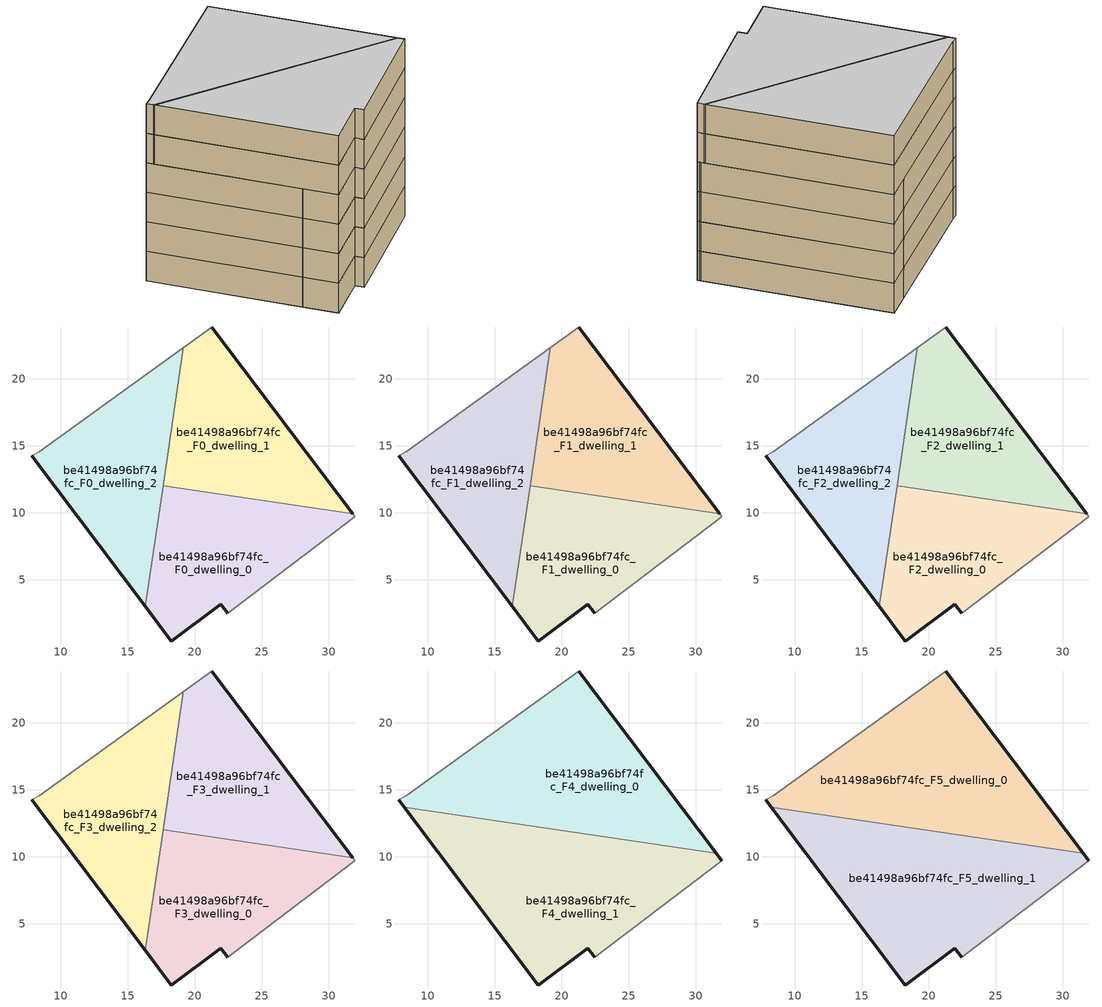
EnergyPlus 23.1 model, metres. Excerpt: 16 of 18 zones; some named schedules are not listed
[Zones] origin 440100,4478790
be41498a96bf74fc_F0_dwelling_0
 floor ground (EU_floor_Construction): 31.93,9.72 31.77,9.93 17.63,12.01 16.31,3.02 18.26,0.44 21.94,3.19 22.45,2.5 z0
 wall outside (EU_wall_Construction): 22.45,2.5 21.94,3.19 18.26,0.44 16.31,3.02 z0:3
 wall adiabatic (EU_wall_Construction): 31.77,9.93 31.93,9.72 22.45,2.5 z0:3
 wall to be41498a96bf74fc_F0_dwelling_1 (EU_wall_Construction): 17.63,12.01 31.77,9.93 z0:3
 wall to be41498a96bf74fc_F0_dwelling_2 (EU_wall_Construction): 16.31,3.02 17.63,12.01 z0:3
be41498a96bf74fc_F0_dwelling_1
 floor ground (EU_floor_Construction): 31.77,9.93 21.28,23.85 19.15,22.32 17.63,12.01 z0
 wall outside (EU_wall_Construction): 21.28,23.85 31.77,9.93 z0:3
 wall adiabatic (EU_wall_Construction): 19.15,22.32 21.28,23.85 z0:3
 wall to be41498a96bf74fc_F0_dwelling_2 (EU_wall_Construction): 17.63,12.01 19.15,22.32 z0:3
be41498a96bf74fc_F0_dwelling_2
 floor ground (EU_floor_Construction): 16.31,3.02 19.15,22.32 8.41,14.56 7.84,14.23 z0
 wall outside (EU_wall_Construction): 16.31,3.02 7.84,14.23 z0:3
 wall adiabatic (EU_wall_Construction): 7.84,14.23 8.41,14.56 19.15,22.32 z0:3
be41498a96bf74fc_F1_dwelling_0
 floor to be41498a96bf74fc_F0_dwelling_0 (EU_floor_Construction): 31.93,9.72 31.77,9.93 17.63,12.01 16.31,3.02 18.26,0.44 21.94,3.19 22.45,2.5 z3
 wall outside (EU_wall_Construction): 22.45,2.5 21.94,3.19 18.26,0.44 16.31,3.02 z3:6
 wall adiabatic (EU_wall_Construction): 31.77,9.93 31.93,9.72 22.45,2.5 z3:6
 wall to be41498a96bf74fc_F1_dwelling_1 (EU_wall_Construction): 17.63,12.01 31.77,9.93 z3:6
 wall to be41498a96bf74fc_F1_dwelling_2 (EU_wall_Construction): 16.31,3.02 17.63,12.01 z3:6
be41498a96bf74fc_F1_dwelling_1
 floor to be41498a96bf74fc_F0_dwelling_1 (EU_floor_Construction): 31.77,9.93 21.28,23.85 19.15,22.32 17.63,12.01 z3
 wall outside (EU_wall_Construction): 21.28,23.85 31.77,9.93 z3:6
 wall adiabatic (EU_wall_Construction): 19.15,22.32 21.28,23.85 z3:6
 wall to be41498a96bf74fc_F1_dwelling_2 (EU_wall_Construction): 17.63,12.01 19.15,22.32 z3:6
be41498a96bf74fc_F1_dwelling_2
 floor to be41498a96bf74fc_F0_dwelling_2 (EU_floor_Construction): 16.31,3.02 19.15,22.32 8.41,14.56 7.84,14.23 z3
 wall outside (EU_wall_Construction): 16.31,3.02 7.84,14.23 z3:6
 wall adiabatic (EU_wall_Construction): 7.84,14.23 8.41,14.56 19.15,22.32 z3:6
be41498a96bf74fc_F2_dwelling_0
 floor to be41498a96bf74fc_F1_dwelling_0 (EU_floor_Construction): 31.93,9.72 31.77,9.93 17.63,12.01 16.31,3.02 18.26,0.44 21.94,3.19 22.45,2.5 z6
 wall outside (EU_wall_Construction): 22.45,2.5 21.94,3.19 18.26,0.44 16.31,3.02 z6:9
 wall adiabatic (EU_wall_Construction): 31.77,9.93 31.93,9.72 22.45,2.5 z6:9
 wall to be41498a96bf74fc_F2_dwelling_1 (EU_wall_Construction): 17.63,12.01 31.77,9.93 z6:9
 wall to be41498a96bf74fc_F2_dwelling_2 (EU_wall_Construction): 16.31,3.02 17.63,12.01 z6:9
be41498a96bf74fc_F2_dwelling_1
 floor to be41498a96bf74fc_F1_dwelling_1 (EU_floor_Construction): 31.77,9.93 21.28,23.85 19.15,22.32 17.63,12.01 z6
 wall outside (EU_wall_Construction): 21.28,23.85 31.77,9.93 z6:9
 wall adiabatic (EU_wall_Construction): 19.15,22.32 21.28,23.85 z6:9
 wall to be41498a96bf74fc_F2_dwelling_2 (EU_wall_Construction): 17.63,12.01 19.15,22.32 z6:9
be41498a96bf74fc_F2_dwelling_2
 floor to be41498a96bf74fc_F1_dwelling_2 (EU_floor_Construction): 16.31,3.02 19.15,22.32 8.41,14.56 7.84,14.23 z6
 wall outside (EU_wall_Construction): 16.31,3.02 7.84,14.23 z6:9
 wall adiabatic (EU_wall_Construction): 7.84,14.23 8.41,14.56 19.15,22.32 z6:9
be41498a96bf74fc_F3_dwelling_0
 floor to be41498a96bf74fc_F2_dwelling_0 (EU_floor_Construction): 31.93,9.72 31.77,9.93 17.63,12.01 16.31,3.02 18.26,0.44 21.94,3.19 22.45,2.5 z9
 wall outside (EU_wall_Construction): 22.45,2.5 21.94,3.19 18.26,0.44 16.31,3.02 z9:12
 wall adiabatic (EU_wall_Construction): 31.77,9.93 31.93,9.72 22.45,2.5 z9:12
 wall to be41498a96bf74fc_F3_dwelling_1 (EU_wall_Construction): 17.63,12.01 31.77,9.93 z9:12
 wall to be41498a96bf74fc_F3_dwelling_2 (EU_wall_Construction): 16.31,3.02 17.63,12.01 z9:12
be41498a96bf74fc_F3_dwelling_1
 floor to be41498a96bf74fc_F2_dwelling_1 (EU_floor_Construction): 31.77,9.93 21.28,23.85 19.15,22.32 17.63,12.01 z9
 wall outside (EU_wall_Construction): 21.28,23.85 31.77,9.93 z9:12
 wall adiabatic (EU_wall_Construction): 19.15,22.32 21.28,23.85 z9:12
 wall to be41498a96bf74fc_F3_dwelling_2 (EU_wall_Construction): 17.63,12.01 19.15,22.32 z9:12
be41498a96bf74fc_F3_dwelling_2
 floor to be41498a96bf74fc_F2_dwelling_2 (EU_floor_Construction): 16.31,3.02 19.15,22.32 8.41,14.56 7.84,14.23 z9
 wall outside (EU_wall_Construction): 16.31,3.02 7.84,14.23 z9:12
 wall adiabatic (EU_wall_Construction): 7.84,14.23 8.41,14.56 19.15,22.32 z9:12
be41498a96bf74fc_F4_dwelling_0
 floor to be41498a96bf74fc_F3_dwelling_1 (EU_floor_Construction): 31.53,10.25 21.28,23.85 19.15,22.32 17.68,12.29 z12
 floor to be41498a96bf74fc_F3_dwelling_2 (EU_floor_Construction): 17.68,12.29 19.15,22.32 8.41,14.56 7.84,14.23 8.26,13.68 z12
 wall outside (EU_wall_Construction): 8.26,13.68 7.84,14.23 / 21.28,23.85 31.53,10.25 z12:15
 wall to be41498a96bf74fc_F4_dwelling_1 (EU_wall_Construction): 31.53,10.25 8.26,13.68 z12:15
 wall adiabatic (EU_wall_Construction): 7.84,14.23 8.41,14.56 21.28,23.85 z12:15
be41498a96bf74fc_F4_dwelling_1
 floor to be41498a96bf74fc_F3_dwelling_0 (EU_floor_Construction): 31.93,9.72 31.77,9.93 17.63,12.01 16.31,3.02 18.26,0.44 21.94,3.19 22.45,2.5 z12
 floor to be41498a96bf74fc_F3_dwelling_1 (EU_floor_Construction): 31.77,9.93 31.53,10.25 17.68,12.29 17.63,12.01 z12
 floor to be41498a96bf74fc_F3_dwelling_2 (EU_floor_Construction): 16.31,3.02 17.68,12.29 8.26,13.68 z12
 wall outside (EU_wall_Construction): 31.53,10.25 31.93,9.72 / 22.45,2.5 21.94,3.19 18.26,0.44 8.26,13.68 z12:15
 wall adiabatic (EU_wall_Construction): 31.93,9.72 22.45,2.5 z12:15
be41498a96bf74fc_F5_dwelling_0
 floor to be41498a96bf74fc_F4_dwelling_0 (EU_floor_Construction): 31.53,10.25 21.28,23.85 8.41,14.56 7.84,14.23 8.26,13.68 z15
 wall outside (EU_wall_Construction): 8.26,13.68 7.84,14.23 / 21.28,23.85 31.53,10.25 z15:18
 wall to be41498a96bf74fc_F5_dwelling_1 (EU_wall_Construction): 31.53,10.25 8.26,13.68 z15:18
 wall adiabatic (EU_wall_Construction): 7.84,14.23 8.41,14.56 21.28,23.85 z15:18
 ceiling to be41498a96bf74fc_F6_dwelling_0 (EU_floor_Construction): 21.28,23.85 31.53,10.25 8.26,13.68 7.84,14.23 8.41,14.56 z18
be41498a96bf74fc_F5_dwelling_1
 floor to be41498a96bf74fc_F4_dwelling_1 (EU_floor_Construction): 31.93,9.72 31.53,10.25 8.26,13.68 18.26,0.44 21.94,3.19 22.45,2.5 z15
 wall outside (EU_wall_Construction): 31.53,10.25 31.93,9.72 / 22.45,2.5 21.94,3.19 18.26,0.44 8.26,13.68 z15:18
 wall adiabatic (EU_wall_Construction): 31.93,9.72 22.45,2.5 z15:18
 ceiling to be41498a96bf74fc_F6_dwelling_1 (EU_floor_Construction): 31.53,10.25 31.93,9.72 22.45,2.5 21.94,3.19 18.26,0.44 8.26,13.68 z18
[Building]
EU S2 Campaign: North Axis=0; Terrain=City; Solar Distribution=FullExterior
[Site:Location]
Madrid: Latitude=40.5; Longitude=-3.5; Time Zone=1; Elevation=609
[SizingPeriod:WeatherFileDays]
AnnualSizingPeriod: Begin Month=1; Begin Day of Month=1; End Month=12; End Day of Month=31; Day of Week for Start Day=Monday; Use Weather File Daylight Saving Period=No; Use Weather File Rain and Snow Indicators=No
[MATERIAL]
EU_InternalMass_Material: Roughness=MediumRough; Thickness=0.1; Conductivity=1; Density=1800; Specific Heat=900; Thermal Absorptance=0.9; Solar Absorptance=0.7; Visible Absorptance=0.7
[MATERIAL:NOMASS] Roughness=MediumRough; Thermal Absorptance=0.9; Solar Absorptance=0.7; Visible Absorptance=0.7
Name | Thermal Resistance
EU_wall_NoMass | 0.609216
EU_floor_NoMass | 0.568163
[CONSTRUCTION]
EU_wall_Construction: EU_wall_NoMass
EU_floor_Construction: EU_floor_NoMass
EU_InternalMass_Construction: EU_InternalMass_Material
[ZONE] Type=1; Multiplier=1; Ceiling Height=autocalculate; Floor Area=autocalculate; Part of Total Floor Area=Yes
Name | Volume
be41498a96bf74fc_F0_dwelling_0; be41498a96bf74fc_F1_dwelling_0; be41498a96bf74fc_F2_dwelling_0; be41498a96bf74fc_F3_dwelling_0 | 291.699
be41498a96bf74fc_F4_dwelling_0; be41498a96bf74fc_F5_dwelling_0 | 437.545
be41498a96bf74fc_F0_dwelling_1; be41498a96bf74fc_F1_dwelling_1; be41498a96bf74fc_F2_dwelling_1; be41498a96bf74fc_F3_dwelling_1 | 291.725
be41498a96bf74fc_F4_dwelling_1; be41498a96bf74fc_F5_dwelling_1 | 437.551
be41498a96bf74fc_F0_dwelling_2; be41498a96bf74fc_F1_dwelling_2; be41498a96bf74fc_F2_dwelling_2; be41498a96bf74fc_F3_dwelling_2 | 291.695
[INTERNALMASS] Construction=EU_InternalMass_Construction
Name | Zone or ZoneList | Surface Area
be41498a96bf74fc_F0_dwelling_0_EU_InternalMass | be41498a96bf74fc_F0_dwelling_0 | 97.2323
be41498a96bf74fc_F0_dwelling_1_EU_InternalMass | be41498a96bf74fc_F0_dwelling_1 | 97.2438
be41498a96bf74fc_F0_dwelling_2_EU_InternalMass | be41498a96bf74fc_F0_dwelling_2 | 97.2315
be41498a96bf74fc_F1_dwelling_0_EU_InternalMass | be41498a96bf74fc_F1_dwelling_0 | 97.2323
be41498a96bf74fc_F1_dwelling_1_EU_InternalMass | be41498a96bf74fc_F1_dwelling_1 | 97.2438
be41498a96bf74fc_F1_dwelling_2_EU_InternalMass | be41498a96bf74fc_F1_dwelling_2 | 97.2315
be41498a96bf74fc_F2_dwelling_0_EU_InternalMass | be41498a96bf74fc_F2_dwelling_0 | 97.2323
be41498a96bf74fc_F2_dwelling_1_EU_InternalMass | be41498a96bf74fc_F2_dwelling_1 | 97.2438
be41498a96bf74fc_F2_dwelling_2_EU_InternalMass | be41498a96bf74fc_F2_dwelling_2 | 97.2315
be41498a96bf74fc_F3_dwelling_0_EU_InternalMass | be41498a96bf74fc_F3_dwelling_0 | 97.2323
be41498a96bf74fc_F3_dwelling_1_EU_InternalMass | be41498a96bf74fc_F3_dwelling_1 | 97.2438
be41498a96bf74fc_F3_dwelling_2_EU_InternalMass | be41498a96bf74fc_F3_dwelling_2 | 97.2315
be41498a96bf74fc_F4_dwelling_0_EU_InternalMass | be41498a96bf74fc_F4_dwelling_0 | 145.848
be41498a96bf74fc_F4_dwelling_1_EU_InternalMass | be41498a96bf74fc_F4_dwelling_1 | 145.85
be41498a96bf74fc_F5_dwelling_0_EU_InternalMass | be41498a96bf74fc_F5_dwelling_0 | 145.848
be41498a96bf74fc_F5_dwelling_1_EU_InternalMass | be41498a96bf74fc_F5_dwelling_1 | 145.85
[OTHEREQUIPMENT] Fuel Type=Electricity; Design Level Calculation Method=Watts/Area; Power per Zone Floor Area=1; Fraction Latent=0; Fraction Radiant=0; Fraction Lost=0; Carbon Dioxide Generation Rate=0; EndUse Subcategory=EU_Step8_InternalGains
Name | Zone or ZoneList or Space or SpaceList | Schedule
EU_Step8_InternalGain_be41498a96bf74fc_F0_dwelling_0_f000 | be41498a96bf74fc_F0_dwelling_0 | EU_Step8_GainSchedule_be41498a96bf74fc_F0_dwelling_0_f000
EU_Step8_InternalGain_be41498a96bf74fc_F0_dwelling_1_f000 | be41498a96bf74fc_F0_dwelling_1 | EU_Step8_GainSchedule_be41498a96bf74fc_F0_dwelling_1_f000
EU_Step8_InternalGain_be41498a96bf74fc_F0_dwelling_2_f000 | be41498a96bf74fc_F0_dwelling_2 | EU_Step8_GainSchedule_be41498a96bf74fc_F0_dwelling_2_f000
EU_Step8_InternalGain_be41498a96bf74fc_F1_dwelling_0_f000 | be41498a96bf74fc_F1_dwelling_0 | EU_Step8_GainSchedule_be41498a96bf74fc_F1_dwelling_0_f000
EU_Step8_InternalGain_be41498a96bf74fc_F1_dwelling_1_f000 | be41498a96bf74fc_F1_dwelling_1 | EU_Step8_GainSchedule_be41498a96bf74fc_F1_dwelling_1_f000
EU_Step8_InternalGain_be41498a96bf74fc_F1_dwelling_2_f000 | be41498a96bf74fc_F1_dwelling_2 | EU_Step8_GainSchedule_be41498a96bf74fc_F1_dwelling_2_f000
EU_Step8_InternalGain_be41498a96bf74fc_F2_dwelling_0_f000 | be41498a96bf74fc_F2_dwelling_0 | EU_Step8_GainSchedule_be41498a96bf74fc_F2_dwelling_0_f000
EU_Step8_InternalGain_be41498a96bf74fc_F2_dwelling_1_f000 | be41498a96bf74fc_F2_dwelling_1 | EU_Step8_GainSchedule_be41498a96bf74fc_F2_dwelling_1_f000
EU_Step8_InternalGain_be41498a96bf74fc_F2_dwelling_2_f000 | be41498a96bf74fc_F2_dwelling_2 | EU_Step8_GainSchedule_be41498a96bf74fc_F2_dwelling_2_f000
EU_Step8_InternalGain_be41498a96bf74fc_F3_dwelling_0_f000 | be41498a96bf74fc_F3_dwelling_0 | EU_Step8_GainSchedule_be41498a96bf74fc_F3_dwelling_0_f000
EU_Step8_InternalGain_be41498a96bf74fc_F3_dwelling_1_f000 | be41498a96bf74fc_F3_dwelling_1 | EU_Step8_GainSchedule_be41498a96bf74fc_F3_dwelling_1_f000
EU_Step8_InternalGain_be41498a96bf74fc_F3_dwelling_2_f000 | be41498a96bf74fc_F3_dwelling_2 | EU_Step8_GainSchedule_be41498a96bf74fc_F3_dwelling_2_f000
EU_Step8_InternalGain_be41498a96bf74fc_F4_dwelling_0_f000 | be41498a96bf74fc_F4_dwelling_0 | EU_Step8_GainSchedule_be41498a96bf74fc_F4_dwelling_0_f000
EU_Step8_InternalGain_be41498a96bf74fc_F4_dwelling_1_f000 | be41498a96bf74fc_F4_dwelling_1 | EU_Step8_GainSchedule_be41498a96bf74fc_F4_dwelling_1_f000
EU_Step8_InternalGain_be41498a96bf74fc_F5_dwelling_0_f000 | be41498a96bf74fc_F5_dwelling_0 | EU_Step8_GainSchedule_be41498a96bf74fc_F5_dwelling_0_f000
EU_Step8_InternalGain_be41498a96bf74fc_F5_dwelling_1_f000 | be41498a96bf74fc_F5_dwelling_1 | EU_Step8_GainSchedule_be41498a96bf74fc_F5_dwelling_1_f000
[ZONEVENTILATION:DESIGNFLOWRATE] Schedule=EU_AlwaysOn; Design Flow Rate Calculation Method=AirChanges/Hour; Air Changes per Hour=0.752966; Ventilation Type=Natural; Fan Pressure Rise=0; Fan Total Efficiency=1; Constant Term Coefficient=1; Temperature Term Coefficient=0; Velocity Term Coefficient=0; Velocity Squared Term Coefficient=0; Minimum Indoor Temperature=-100; Maximum Indoor Temperature=100; Delta Temperature=-100; Minimum Outdoor Temperature=-100; Maximum Outdoor Temperature=100; Maximum Wind Speed=40
Name | Zone or ZoneList or Space or SpaceList
EU_ConstantAir_be41498a96bf74fc_F0_dwelling_0 | be41498a96bf74fc_F0_dwelling_0
EU_ConstantAir_be41498a96bf74fc_F0_dwelling_1 | be41498a96bf74fc_F0_dwelling_1
EU_ConstantAir_be41498a96bf74fc_F0_dwelling_2 | be41498a96bf74fc_F0_dwelling_2
EU_ConstantAir_be41498a96bf74fc_F1_dwelling_0 | be41498a96bf74fc_F1_dwelling_0
EU_ConstantAir_be41498a96bf74fc_F1_dwelling_1 | be41498a96bf74fc_F1_dwelling_1
EU_ConstantAir_be41498a96bf74fc_F1_dwelling_2 | be41498a96bf74fc_F1_dwelling_2
EU_ConstantAir_be41498a96bf74fc_F2_dwelling_0 | be41498a96bf74fc_F2_dwelling_0
EU_ConstantAir_be41498a96bf74fc_F2_dwelling_1 | be41498a96bf74fc_F2_dwelling_1
EU_ConstantAir_be41498a96bf74fc_F2_dwelling_2 | be41498a96bf74fc_F2_dwelling_2
EU_ConstantAir_be41498a96bf74fc_F3_dwelling_0 | be41498a96bf74fc_F3_dwelling_0
EU_ConstantAir_be41498a96bf74fc_F3_dwelling_1 | be41498a96bf74fc_F3_dwelling_1
EU_ConstantAir_be41498a96bf74fc_F3_dwelling_2 | be41498a96bf74fc_F3_dwelling_2
EU_ConstantAir_be41498a96bf74fc_F4_dwelling_0 | be41498a96bf74fc_F4_dwelling_0
EU_ConstantAir_be41498a96bf74fc_F4_dwelling_1 | be41498a96bf74fc_F4_dwelling_1
EU_ConstantAir_be41498a96bf74fc_F5_dwelling_0 | be41498a96bf74fc_F5_dwelling_0
EU_ConstantAir_be41498a96bf74fc_F5_dwelling_1 | be41498a96bf74fc_F5_dwelling_1
[HVACTEMPLATE:THERMOSTAT] Constant Heating Setpoint=20; Constant Cooling Setpoint=50
EU_HeatOnly_be41498a96bf74fc_F0_dwelling_0; EU_HeatOnly_be41498a96bf74fc_F0_dwelling_1; EU_HeatOnly_be41498a96bf74fc_F0_dwelling_2; EU_HeatOnly_be41498a96bf74fc_F1_dwelling_0; EU_HeatOnly_be41498a96bf74fc_F1_dwelling_1; EU_HeatOnly_be41498a96bf74fc_F1_dwelling_2; EU_HeatOnly_be41498a96bf74fc_F2_dwelling_0; EU_HeatOnly_be41498a96bf74fc_F2_dwelling_1; EU_HeatOnly_be41498a96bf74fc_F2_dwelling_2; EU_HeatOnly_be41498a96bf74fc_F3_dwelling_0; EU_HeatOnly_be41498a96bf74fc_F3_dwelling_1; EU_HeatOnly_be41498a96bf74fc_F3_dwelling_2; EU_HeatOnly_be41498a96bf74fc_F4_dwelling_0; EU_HeatOnly_be41498a96bf74fc_F4_dwelling_1; EU_HeatOnly_be41498a96bf74fc_F5_dwelling_0; EU_HeatOnly_be41498a96bf74fc_F5_dwelling_1; EU_HeatOnly_be41498a96bf74fc_F6_dwelling_0; EU_HeatOnly_be41498a96bf74fc_F6_dwelling_1
[HVACTEMPLATE:ZONE:IDEALLOADSAIRSYSTEM] System Availability Schedule=EU_AlwaysOn; Maximum Heating Supply Air Temperature=50; Minimum Cooling Supply Air Temperature=13; Maximum Heating Supply Air Humidity Ratio=0.0156; Minimum Cooling Supply Air Humidity Ratio=0.0077; Heating Limit=NoLimit; Cooling Limit=NoLimit; Heating Availability Schedule=EU_AlwaysOn; Cooling Availability Schedule=EU_CoolingOff; Dehumidification Control Type=ConstantSensibleHeatRatio; Cooling Sensible Heat Ratio=0.7; Dehumidification Setpoint=60; Humidification Control Type=None; Humidification Setpoint=30; Outdoor Air Method=None; Outdoor Air Flow Rate per Person=0.00944; Outdoor Air Flow Rate per Zone Floor Area=0; Outdoor Air Flow Rate per Zone=0; Demand Controlled Ventilation Type=None; Outdoor Air Economizer Type=NoEconomizer; Heat Recovery Type=None; Sensible Heat Recovery Effectiveness=0.7; Latent Heat Recovery Effectiveness=0.65
Name | Template Thermostat
be41498a96bf74fc_F0_dwelling_0 | EU_HeatOnly_be41498a96bf74fc_F0_dwelling_0
be41498a96bf74fc_F0_dwelling_1 | EU_HeatOnly_be41498a96bf74fc_F0_dwelling_1
be41498a96bf74fc_F0_dwelling_2 | EU_HeatOnly_be41498a96bf74fc_F0_dwelling_2
be41498a96bf74fc_F1_dwelling_0 | EU_HeatOnly_be41498a96bf74fc_F1_dwelling_0
be41498a96bf74fc_F1_dwelling_1 | EU_HeatOnly_be41498a96bf74fc_F1_dwelling_1
be41498a96bf74fc_F1_dwelling_2 | EU_HeatOnly_be41498a96bf74fc_F1_dwelling_2
be41498a96bf74fc_F2_dwelling_0 | EU_HeatOnly_be41498a96bf74fc_F2_dwelling_0
be41498a96bf74fc_F2_dwelling_1 | EU_HeatOnly_be41498a96bf74fc_F2_dwelling_1
be41498a96bf74fc_F2_dwelling_2 | EU_HeatOnly_be41498a96bf74fc_F2_dwelling_2
be41498a96bf74fc_F3_dwelling_0 | EU_HeatOnly_be41498a96bf74fc_F3_dwelling_0
be41498a96bf74fc_F3_dwelling_1 | EU_HeatOnly_be41498a96bf74fc_F3_dwelling_1
be41498a96bf74fc_F3_dwelling_2 | EU_HeatOnly_be41498a96bf74fc_F3_dwelling_2
be41498a96bf74fc_F4_dwelling_0 | EU_HeatOnly_be41498a96bf74fc_F4_dwelling_0
be41498a96bf74fc_F4_dwelling_1 | EU_HeatOnly_be41498a96bf74fc_F4_dwelling_1
be41498a96bf74fc_F5_dwelling_0 | EU_HeatOnly_be41498a96bf74fc_F5_dwelling_0
be41498a96bf74fc_F5_dwelling_1 | EU_HeatOnly_be41498a96bf74fc_F5_dwelling_1
[SIZING:ZONE]
be41498a96bf74fc_F0_dwelling_0: Zone Cooling Design Supply Air Temperature Input Method=SupplyAirTemperature; Zone Cooling Design Supply Air Temperature=13; Zone Heating Design Supply Air Temperature Input Method=SupplyAirTemperature; Zone Heating Design Supply Air Temperature=50; Zone Cooling Design Supply Air Humidity Ratio=0.008; Zone Heating Design Supply Air Humidity Ratio=0.008; Cooling Design Air Flow Method=DesignDay; Cooling Design Air Flow Rate=0; Cooling Minimum Air Flow per Zone Floor Area=0.000762; Cooling Minimum Air Flow=0; Cooling Minimum Air Flow Fraction=0.2; Heating Design Air Flow Method=DesignDay; Heating Design Air Flow Rate=0; Heating Maximum Air Flow per Zone Floor Area=0.002032; Heating Maximum Air Flow=0.141576; Heating Maximum Air Flow Fraction=0.3; Account for Dedicated Outdoor Air System=No; Dedicated Outdoor Air System Control Strategy=NeutralSupplyAir; Dedicated Outdoor Air Low Setpoint Temperature for Design=autosize; Dedicated Outdoor Air High Setpoint Temperature for Design=autosize; Zone Load Sizing Method=Sensible Load Only No Latent Load; Zone Latent Cooling Design Supply Air Humidity Ratio Input Method=HumidityRatioDifference; Zone Cooling Design Supply Air Humidity Ratio Difference=0.005; Zone Latent Heating Design Supply Air Humidity Ratio Input Method=HumidityRatioDifference; Zone Humidification Design Supply Air Humidity Ratio Difference=0.005
